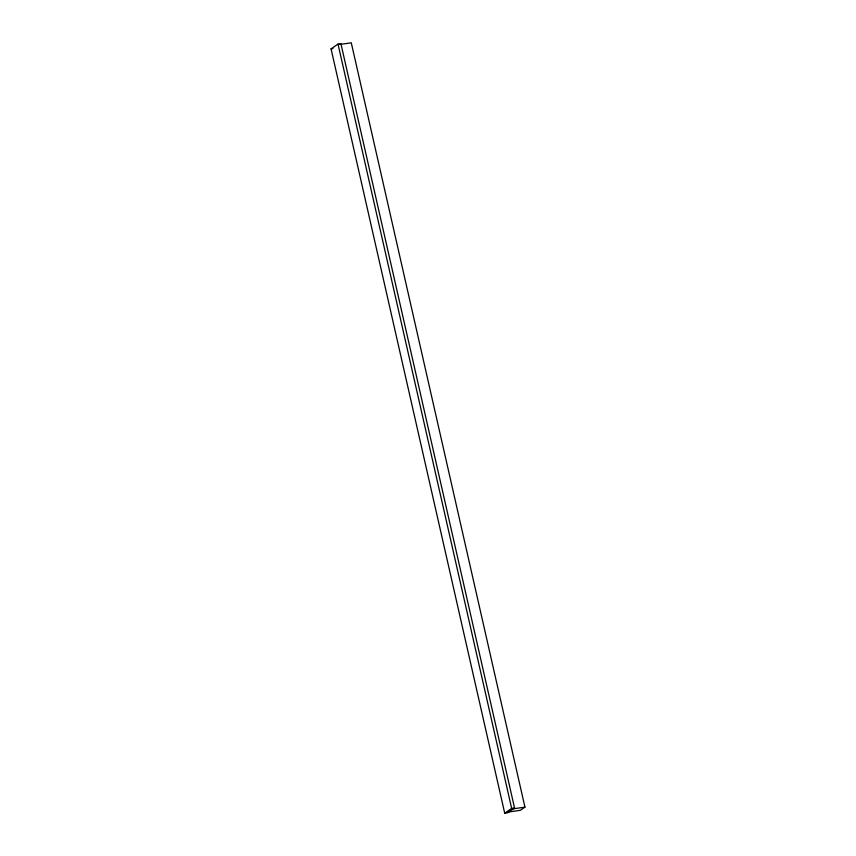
<?xml version="1.0" encoding="UTF-8"?>
<svg xmlns="http://www.w3.org/2000/svg" width="856" height="856" viewBox="0 0 856 856"><rect width="100%" height="100%" fill="white"/><g stroke="black" fill="none" stroke-linecap="round" stroke-linejoin="round"><path stroke-width="1.28" d="M331.058 48.867L338.013 44.084L340.902 43.667L514.552 808.01L507.597 812.783L504.719 813.2L331.058 48.867L332.984 48.589M504.719 813.2L511.663 808.428L514.552 808.01M339.736 44.469L351.281 42.8L524.942 807.133L520.309 810.322L508.764 811.991M513.397 808.802L524.942 807.133M338.013 44.084L511.663 808.428"/></g></svg>
